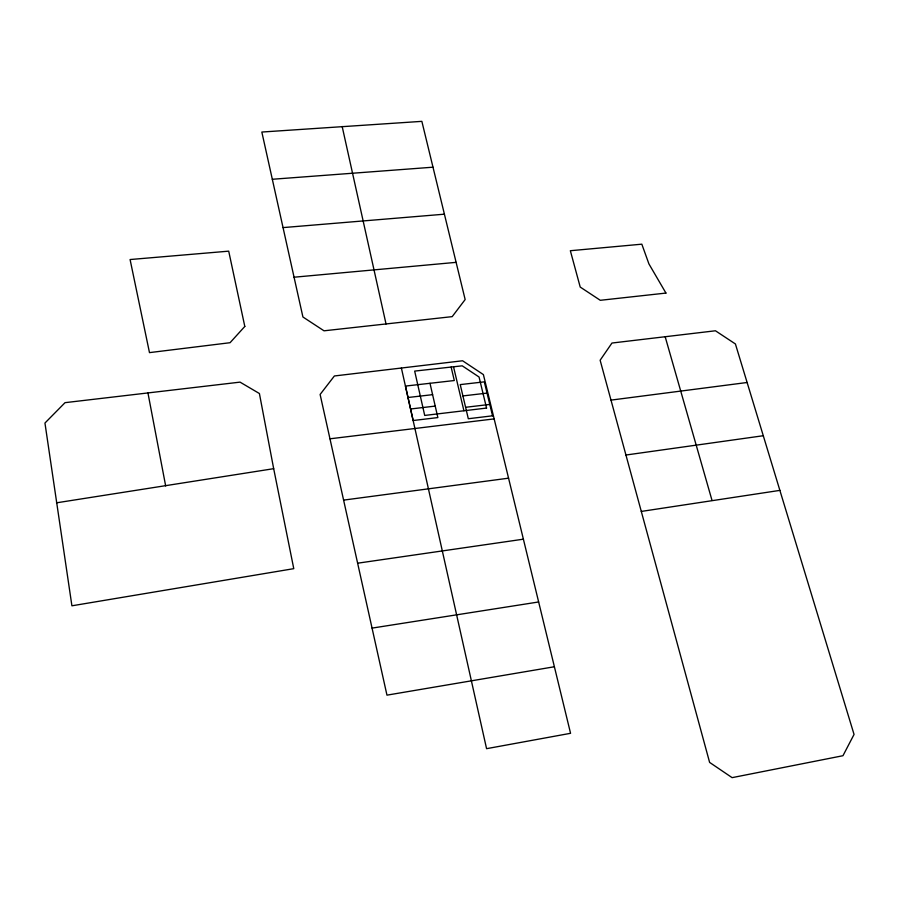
<?xml version="1.0" encoding="UTF-8"?>
<svg xmlns="http://www.w3.org/2000/svg" width="899" height="899" viewBox="0 0 899 899"><rect width="100%" height="100%" fill="white"/><g stroke="black" fill="none" stroke-linecap="round" stroke-linejoin="round"><path stroke-width="1.35" d="M554.368 666.755L386.963 695.152L320.111 394.459L334.394 375.973L462.58 360.769L483.392 374.591L570.562 733.303L486.573 748.676L401.392 368.051M56.502 502.822L273.678 468.682L293.771 568.662L71.909 605.802L44.95 423.036L65.043 402.662L240.044 382.131L259.406 393.526L273.678 468.682M372.074 628.109L538.625 601.97M641.29 511.43L779.883 490.382L854.05 734.438L842.97 755.711L732.112 777.646L709.614 762.408L600.139 360.229L611.961 343.036L715.447 330.776L735.416 343.969L779.883 490.382M357.645 563.201L523.375 539.186M625.929 455.029L763.307 435.723M343.609 500.114L508.576 478.178M611.005 400.111L747.136 382.491M329.967 438.802L494.18 418.889M465.603 407.292L489.798 404.426M410.585 408.989L435.228 406.09M408.011 397.504L432.599 394.661M462.918 395.92L487.044 393.11M456.096 262.351L294.063 277.218L261.834 132.041L421.856 121.354L465.154 299.558L452.186 316.639L324.011 330.81L302.918 316.987L294.063 277.218M283.05 227.604L444.398 214.187M433.003 167.192L272.307 179.272M665.17 336.72L712.019 500.417M453.534 366.792L463.918 410.764M451.129 367.062L454.298 380.535L405.46 386.076L413.158 420.53L437.858 417.574L429.992 383.3M386.031 323.977L342.159 126.467M147.886 392.638L165.674 485.966M244.809 326.449L230.054 342.71L149.481 352.622L130.085 259.541L228.706 251.158L244.809 326.449M492.551 415.81L468.312 418.743L460.232 384.603L484.314 381.85L492.551 415.81M486.561 408.067L424.71 415.439L414.675 371.096L462.232 365.826L479.055 377.007L486.561 408.067M665.945 293.074L600.296 300.3L580.215 287.062L570.348 250.72L641.83 244.18L648.909 263.879L665.945 293.074"/></g></svg>
